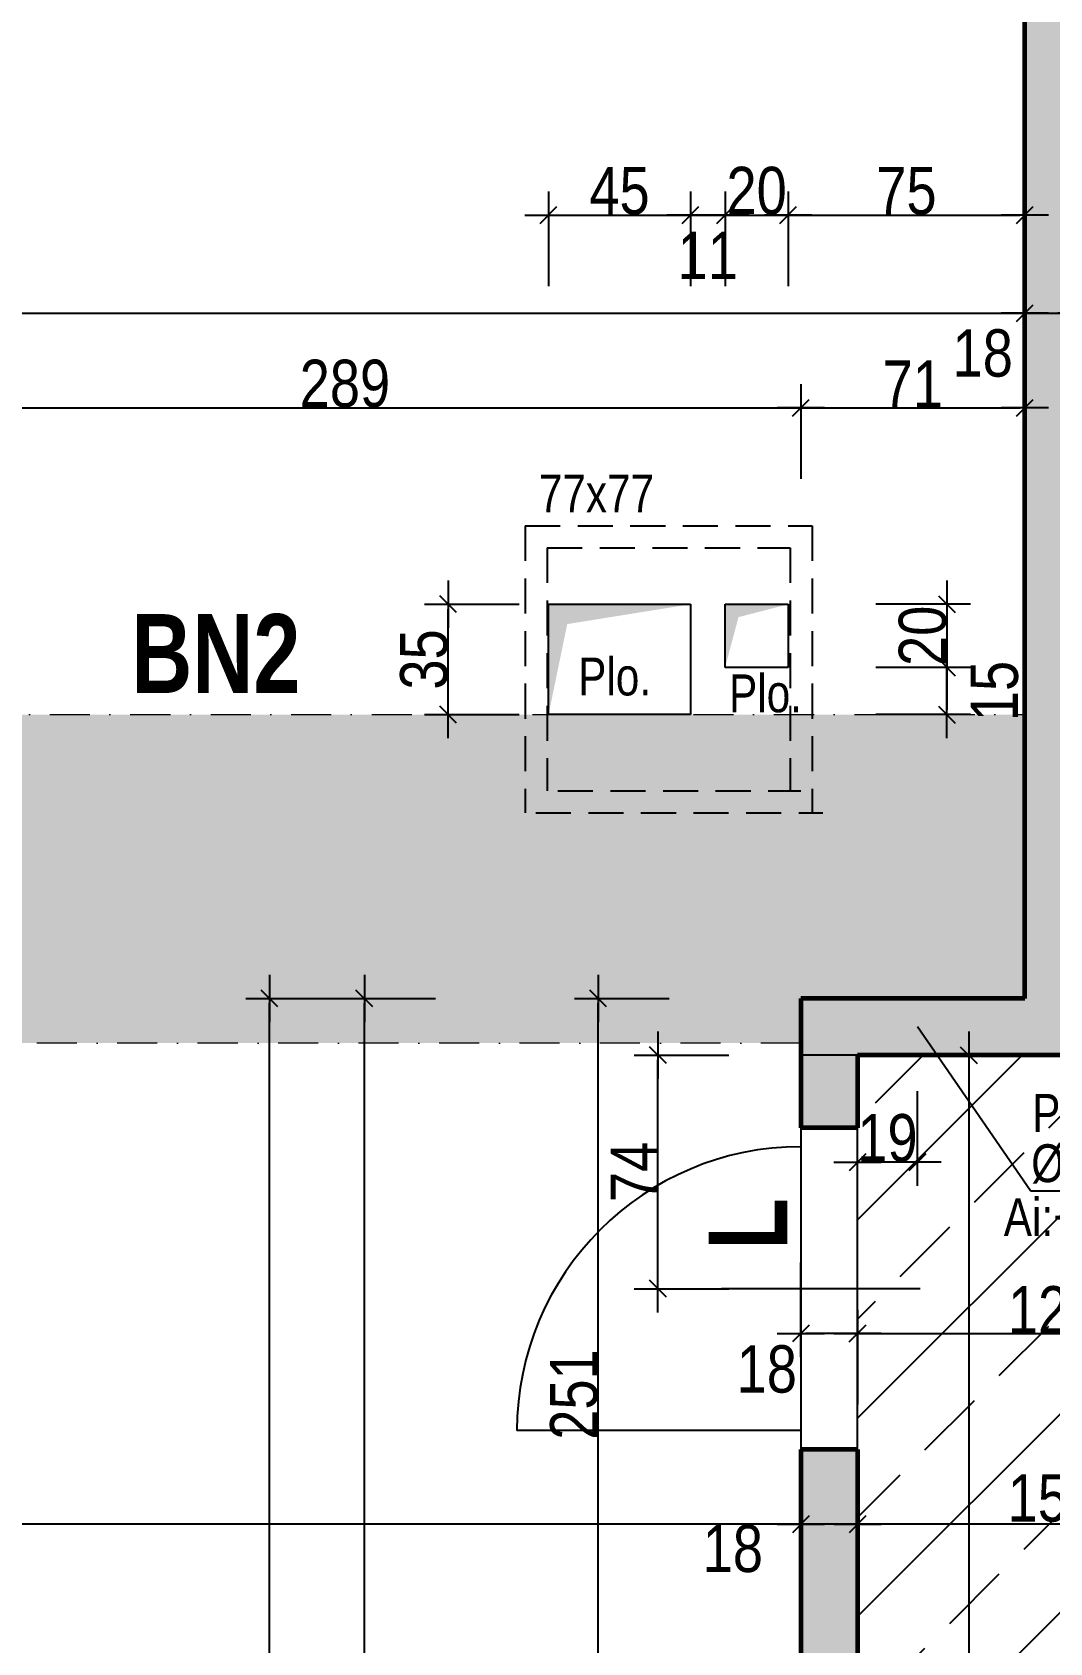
# Model space of a CAD drawing. Header units: centimetres. Extents: x 74297 to 80237, y -23027 to -18827.
# Drawn here: x 75764 to 76087, y -22236 to -21725 of the extents above; entities that cross this region are included whole.
import ezdxf
from ezdxf.enums import TextEntityAlignment as Align

# ---------------------------------------------------------------- set-up
doc = ezdxf.new("R2010")
doc.units = ezdxf.units.CM
doc.header["$LTSCALE"] = 0.5
doc.linetypes.add('CACHE2', pattern=[4.7625, 3.175, -1.5875])
doc.linetypes.add('TIRETPTX2', pattern=[50.8, 25.4, -12.7, 0, -12.7])
doc.layers.get('DEFPOINTS').update_dxf_attribs({"linetype": 'CONTINUOUS'})
for name, color, linetype in [('01_cote_gen', 4, 'CONTINUOUS'), ('01_linteaux', 2, 'CONTINUOUS'), ('01_poch_BN', 9, 'CONTINUOUS'), ('01_poch_murs', 253, 'CONTINUOUS'), ('01_poch_poteaux', 250, 'CONTINUOUS'), ('01_resv', 32, 'CONTINUOUS'), ('01_texte', 230, 'CONTINUOUS'), ('AA_COTES', 2, 'CONTINUOUS')]:
    doc.layers.add(name, color=color, linetype=linetype)
doc.layers.add('01_murs_coup', color=5, linetype='CONTINUOUS', lineweight=60)
doc.layers.add('01_tram_axes', color=2, linetype='TIRETPTX2', lineweight=9)
doc.styles.add('impact', font='impact.ttf')
doc.styles.add('MATTE_TXT', font='arial.ttf')
doc.styles.add('STYLE2', font='ARIALN.TTF')
doc.dimstyles.new('JB50', dxfattribs={"dimscale": 0.1, "dimtxt": 150, "dimasz": 15, "dimexe": 0.1, "dimexo": 0.1, "dimgap": 0.09, "dimtad": 1, "dimdec": 1, "dimdsep": 46, "dimtxsty": 'STYLE2', "dimblk1": 'BOND_G', "dimblk2": 'BOND_D', "dimsah": 1, "dimcen": 1.5, "dimdle": 0.01, "dimse1": 1, "dimse2": 1, "dimclrd": 4, "dimclre": 2, "dimclrt": 6, "dimazin": 2, "dimtfac": 2.333333, "dimtdec": 1, "dimtix": 1, "dimtmove": 2, "dimatfit": 3, "dimldrblk": 'BOND_G', "dimfxl": 1, "dimtolj": 1, "dimtzin": 0, "dimarcsym": 0})

# ---------------------------------------------------------------- blocks, each defined once
blk = doc.blocks.new('BOND_G')
at = {"layer": 'AA_COTES', "color": 0}
for p, q in [((0, -5), (0, 15)), ((5, 0), (-5, 0)), ((1.77, 1.77), (-1.77, -1.77))]:
    blk.add_line(p, q, dxfattribs=at)
blk = doc.blocks.new('BOND_D')
at = {"layer": 'AA_COTES', "color": 0}
for p, q in [((0, 5), (0, -15)), ((5, 0), (-5, 0)), ((-1.77, -1.77), (1.77, 1.77))]:
    blk.add_line(p, q, dxfattribs=at)
blk = doc.blocks.new('*D36')
at = {"layer": '01_cote_gen', "color": 4, "lineweight": -2, "transparency": 16777216}
blk.add_line((76183.22, -22198.03), (76027.22, -22198.03), dxfattribs=at)
at = {"layer": 'DEFPOINTS', "color": 0, "transparency": 16777216}
for p in [(76184.72, -22173.25), (76025.72, -22185.05), (76025.72, -22198.03)]:
    blk.add_point(p, dxfattribs=at)
at = {"layer": '01_cote_gen', "color": 4, "lineweight": -2, "transparency": 16777216, "xscale": 1.5, "yscale": 1.5, "zscale": 1.5, "rotation": 180}
blk.add_blockref('BOND_D', (76025.72, -22198.03), dxfattribs=at)
at = {"layer": '01_cote_gen', "color": 4, "lineweight": -2, "transparency": 16777216, "xscale": 1.5, "yscale": 1.5, "zscale": 1.5}
blk.add_blockref('BOND_G', (76184.72, -22198.03), dxfattribs=at)
at = {"layer": '01_cote_gen', "color": 6, "transparency": 16777216, "insert": (76087.62, -22189.76), "char_height": 15, "attachment_point": 5, "style": 'STYLE2'}
blk.add_mtext('\\A1;159', dxfattribs=at)
blk = doc.blocks.new('*D37')
at = {"layer": '01_cote_gen', "color": 4, "lineweight": -2, "transparency": 16777216}
blk.add_line((76024.22, -22198.03), (76009.25, -22198.03), dxfattribs=at)
at = {"layer": 'DEFPOINTS', "color": 0, "transparency": 16777216}
for p in [(76007.75, -22185.05), (76025.72, -22185.05), (76007.75, -22198.03)]:
    blk.add_point(p, dxfattribs=at)
at = {"layer": '01_cote_gen', "color": 4, "lineweight": -2, "transparency": 16777216, "xscale": 1.5, "yscale": 1.5, "zscale": 1.5, "rotation": 180}
blk.add_blockref('BOND_D', (76007.75, -22198.03), dxfattribs=at)
at = {"layer": '01_cote_gen', "color": 4, "lineweight": -2, "transparency": 16777216, "xscale": 1.5, "yscale": 1.5, "zscale": 1.5}
blk.add_blockref('BOND_G', (76025.72, -22198.03), dxfattribs=at)
at = {"layer": '01_cote_gen', "color": 6, "transparency": 16777216, "insert": (75986.19, -22205.76), "char_height": 15, "attachment_point": 5, "style": 'STYLE2'}
blk.add_mtext('\\A1;18', dxfattribs=at)
blk = doc.blocks.new('*D40')
at = {"layer": '01_cote_gen', "color": 4, "lineweight": -2, "transparency": 16777216}
blk.add_line((76027.22, -22137.58), (76148.22, -22137.58), dxfattribs=at)
at = {"layer": 'DEFPOINTS', "color": 0, "transparency": 16777216}
for p in [(76025.72, -22137.13), (76149.72, -22137.58), (76149.72, -22225.39)]:
    blk.add_point(p, dxfattribs=at)
at = {"layer": '01_cote_gen', "color": 4, "lineweight": -2, "transparency": 16777216, "xscale": 1.5, "yscale": 1.5, "zscale": 1.5, "rotation": 180}
blk.add_blockref('BOND_G', (76025.72, -22137.58), dxfattribs=at)
at = {"layer": '01_cote_gen', "color": 4, "lineweight": -2, "transparency": 16777216, "xscale": 1.5, "yscale": 1.5, "zscale": 1.5}
blk.add_blockref('BOND_D', (76149.72, -22137.58), dxfattribs=at)
at = {"layer": '01_cote_gen', "color": 6, "transparency": 16777216, "insert": (76087.72, -22130.04), "char_height": 15, "attachment_point": 5, "style": 'STYLE2'}
blk.add_mtext('\\A1;124', dxfattribs=at)
blk = doc.blocks.new('*D55')
at = {"layer": '01_cote_gen', "color": 4, "lineweight": -2, "transparency": 16777216}
blk.add_line((76080.22, -21814.14), (76095.22, -21814.14), dxfattribs=at)
at = {"layer": 'DEFPOINTS', "color": 0, "transparency": 16777216}
for p in [(76078.72, -21814.14), (76096.72, -21814.14), (76096.72, -21836.64)]:
    blk.add_point(p, dxfattribs=at)
at = {"layer": '01_cote_gen', "color": 4, "lineweight": -2, "transparency": 16777216, "xscale": 1.5, "yscale": 1.5, "zscale": 1.5, "rotation": 180}
blk.add_blockref('BOND_G', (76078.72, -21814.14), dxfattribs=at)
at = {"layer": '01_cote_gen', "color": 4, "lineweight": -2, "transparency": 16777216, "xscale": 1.5, "yscale": 1.5, "zscale": 1.5}
blk.add_blockref('BOND_D', (76096.72, -21814.14), dxfattribs=at)
at = {"layer": '01_cote_gen', "color": 6, "transparency": 16777216, "insert": (76065.4, -21826.85), "char_height": 15, "attachment_point": 5, "style": 'STYLE2'}
blk.add_mtext('\\A1;18', dxfattribs=at)
blk = doc.blocks.new('*D56')
at = {"layer": '01_cote_gen', "color": 4, "lineweight": -2, "transparency": 16777216}
blk.add_line((75338.22, -21814.14), (76077.22, -21814.14), dxfattribs=at)
at = {"layer": 'DEFPOINTS', "color": 0, "transparency": 16777216}
for p in [(76078.72, -21814.14), (75336.72, -21843), (76078.72, -21874.89)]:
    blk.add_point(p, dxfattribs=at)
at = {"layer": '01_cote_gen', "color": 4, "lineweight": -2, "transparency": 16777216, "xscale": 1.5, "yscale": 1.5, "zscale": 1.5, "rotation": 180}
blk.add_blockref('BOND_G', (75336.72, -21814.14), dxfattribs=at)
at = {"layer": '01_cote_gen', "color": 4, "lineweight": -2, "transparency": 16777216, "xscale": 1.5, "yscale": 1.5, "zscale": 1.5}
blk.add_blockref('BOND_D', (76078.72, -21814.14), dxfattribs=at)
at = {"layer": '01_cote_gen', "color": 6, "transparency": 16777216, "insert": (75707.72, -21806.6), "char_height": 15, "attachment_point": 5, "style": 'STYLE2'}
blk.add_mtext('\\A1;742', dxfattribs=at)
blk = doc.blocks.new('*D58')
at = {"layer": '01_cote_gen', "color": 4, "lineweight": -2, "transparency": 16777216}
blk.add_line((76009.26, -21844.14), (76077.22, -21844.14), dxfattribs=at)
at = {"layer": 'DEFPOINTS', "color": 0, "transparency": 16777216}
for p in [(76078.72, -21844.14), (76078.72, -21955.83), (76007.76, -21967.38)]:
    blk.add_point(p, dxfattribs=at)
at = {"layer": '01_cote_gen', "color": 4, "lineweight": -2, "transparency": 16777216, "xscale": 1.5, "yscale": 1.5, "zscale": 1.5, "rotation": 180}
blk.add_blockref('BOND_G', (76007.76, -21844.14), dxfattribs=at)
at = {"layer": '01_cote_gen', "color": 4, "lineweight": -2, "transparency": 16777216, "xscale": 1.5, "yscale": 1.5, "zscale": 1.5}
blk.add_blockref('BOND_D', (76078.72, -21844.14), dxfattribs=at)
at = {"layer": '01_cote_gen', "color": 6, "transparency": 16777216, "insert": (76043.24, -21836.6), "char_height": 15, "attachment_point": 5, "style": 'STYLE2'}
blk.add_mtext('\\A1;71', dxfattribs=at)
blk = doc.blocks.new('*D63')
at = {"layer": '01_cote_gen', "color": 4, "lineweight": -2, "transparency": 16777216}
blk.add_line((75720.22, -21844.14), (76006.26, -21844.14), dxfattribs=at)
at = {"layer": 'DEFPOINTS', "color": 0, "transparency": 16777216}
for p in [(76007.76, -21844.14), (75718.72, -21866.64), (76007.76, -21866.64)]:
    blk.add_point(p, dxfattribs=at)
at = {"layer": '01_cote_gen', "color": 4, "lineweight": -2, "transparency": 16777216, "xscale": 1.5, "yscale": 1.5, "zscale": 1.5, "rotation": 180}
blk.add_blockref('BOND_G', (75718.72, -21844.14), dxfattribs=at)
at = {"layer": '01_cote_gen', "color": 4, "lineweight": -2, "transparency": 16777216, "xscale": 1.5, "yscale": 1.5, "zscale": 1.5}
blk.add_blockref('BOND_D', (76007.76, -21844.14), dxfattribs=at)
at = {"layer": '01_cote_gen', "color": 6, "transparency": 16777216, "insert": (75863.24, -21836.48), "char_height": 15, "attachment_point": 5, "style": 'STYLE2'}
blk.add_mtext('\\A1;289', dxfattribs=at)
blk = doc.blocks.new('*D64')
at = {"layer": '01_cote_gen', "color": 4, "lineweight": -2, "transparency": 16777216}
blk.add_line((76060.95, -22050.84), (76060.95, -22541.86), dxfattribs=at)
at = {"layer": 'DEFPOINTS', "color": 0, "transparency": 16777216}
for p in [(76054.17, -22049.34), (76038.45, -22543.36), (76060.95, -22543.36)]:
    blk.add_point(p, dxfattribs=at)
at = {"layer": '01_cote_gen', "color": 4, "lineweight": -2, "transparency": 16777216, "xscale": 1.5, "yscale": 1.5, "zscale": 1.5}
for name, p, rotation in [('BOND_G', (76060.95, -22049.34), 90), ('BOND_D', (76060.95, -22543.36), 270)]:
    blk.add_blockref(name, p, dxfattribs=dict(at, rotation=rotation))
at = {"layer": '01_cote_gen', "color": 6, "transparency": 16777216, "insert": (76053.28, -22296.35), "char_height": 15, "attachment_point": 5, "rotation": 90, "style": 'STYLE2'}
blk.add_mtext('\\A1;494', dxfattribs=at)
blk = doc.blocks.new('*D71')
at = {"layer": '01_cote_gen', "color": 4, "lineweight": -2, "transparency": 16777216}
blk.add_line((75962.46, -22121.84), (75962.46, -22050.84), dxfattribs=at)
at = {"layer": 'DEFPOINTS', "color": 0, "transparency": 16777216}
for p in [(75962.46, -22049.34), (76025.72, -22049.34), (76000.24, -22123.34)]:
    blk.add_point(p, dxfattribs=at)
at = {"layer": '01_cote_gen', "color": 4, "lineweight": -2, "transparency": 16777216, "xscale": 1.5, "yscale": 1.5, "zscale": 1.5}
for name, p, rotation in [('BOND_D', (75962.46, -22049.34), 90), ('BOND_G', (75962.46, -22123.34), 270)]:
    blk.add_blockref(name, p, dxfattribs=dict(at, rotation=rotation))
at = {"layer": '01_cote_gen', "color": 6, "transparency": 16777216, "insert": (75954.95, -22086.34), "char_height": 15, "attachment_point": 5, "rotation": 90, "style": 'STYLE2'}
blk.add_mtext('\\A1;74', dxfattribs=at)
blk = doc.blocks.new('*D73')
at = {"layer": '01_cote_gen', "color": 4, "lineweight": -2, "transparency": 16777216}
blk.add_line((75869.4, -22523.86), (75869.4, -22032.89), dxfattribs=at)
at = {"layer": 'DEFPOINTS', "color": 0, "transparency": 16777216}
for p in [(75869.4, -22031.39), (76007.76, -22031.39), (75891.9, -22525.36)]:
    blk.add_point(p, dxfattribs=at)
at = {"layer": '01_cote_gen', "color": 4, "lineweight": -2, "transparency": 16777216, "xscale": 1.5, "yscale": 1.5, "zscale": 1.5}
for name, p, rotation in [('BOND_D', (75869.4, -22031.39), 90), ('BOND_G', (75869.4, -22525.36), 270)]:
    blk.add_blockref(name, p, dxfattribs=dict(at, rotation=rotation))
at = {"layer": '01_cote_gen', "color": 6, "transparency": 16777216, "insert": (75861.73, -22278.37), "char_height": 15, "attachment_point": 5, "rotation": 90, "style": 'STYLE2'}
blk.add_mtext('\\A1;494', dxfattribs=at)
blk = doc.blocks.new('*D74')
at = {"layer": '01_cote_gen', "color": 4, "lineweight": -2, "transparency": 16777216}
blk.add_line((75839.32, -22774.91), (75839.32, -22032.89), dxfattribs=at)
at = {"layer": 'DEFPOINTS', "color": 0, "transparency": 16777216}
for p in [(75839.32, -22031.39), (75891.9, -22031.39), (75949.03, -22776.41)]:
    blk.add_point(p, dxfattribs=at)
at = {"layer": '01_cote_gen', "color": 4, "lineweight": -2, "transparency": 16777216, "xscale": 1.5, "yscale": 1.5, "zscale": 1.5}
for name, p, rotation in [('BOND_D', (75839.32, -22031.39), 90), ('BOND_G', (75839.32, -22776.41), 270)]:
    blk.add_blockref(name, p, dxfattribs=dict(at, rotation=rotation))
at = {"layer": '01_cote_gen', "color": 6, "transparency": 16777216, "insert": (75828.81, -22438.39), "char_height": 15, "attachment_point": 5, "rotation": 90, "style": 'STYLE2'}
blk.add_mtext('\\A1;745', dxfattribs=at)
blk = doc.blocks.new('*D201')
at = {"layer": '01_cote_gen', "color": 4, "lineweight": -2, "transparency": 16777216}
blk.add_line((76024.22, -22137.58), (76009.25, -22137.58), dxfattribs=at)
at = {"layer": 'DEFPOINTS', "color": 0, "transparency": 16777216}
for p in [(76007.75, -22137.58), (76007.75, -22145.08), (76025.72, -22145.08)]:
    blk.add_point(p, dxfattribs=at)
at = {"layer": '01_cote_gen', "color": 4, "lineweight": -2, "transparency": 16777216, "xscale": 1.5, "yscale": 1.5, "zscale": 1.5, "rotation": 180}
blk.add_blockref('BOND_D', (76007.75, -22137.58), dxfattribs=at)
at = {"layer": '01_cote_gen', "color": 4, "lineweight": -2, "transparency": 16777216, "xscale": 1.5, "yscale": 1.5, "zscale": 1.5}
blk.add_blockref('BOND_G', (76025.72, -22137.58), dxfattribs=at)
at = {"layer": '01_cote_gen', "color": 6, "transparency": 16777216, "insert": (75996.95, -22148.88), "char_height": 15, "attachment_point": 5, "style": 'STYLE2'}
blk.add_mtext('\\A1;18', dxfattribs=at)
blk = doc.blocks.new('*D202')
at = {"layer": '01_cote_gen', "color": 4, "lineweight": -2, "transparency": 16777216}
blk.add_line((76006.25, -22198.03), (75338.22, -22198.03), dxfattribs=at)
at = {"layer": 'DEFPOINTS', "color": 0, "transparency": 16777216}
for p in [(75336.72, -22198.03), (75336.72, -22205.53), (76007.75, -22237.39)]:
    blk.add_point(p, dxfattribs=at)
at = {"layer": '01_cote_gen', "color": 4, "lineweight": -2, "transparency": 16777216, "xscale": 1.5, "yscale": 1.5, "zscale": 1.5, "rotation": 180}
blk.add_blockref('BOND_D', (75336.72, -22198.03), dxfattribs=at)
at = {"layer": '01_cote_gen', "color": 4, "lineweight": -2, "transparency": 16777216, "xscale": 1.5, "yscale": 1.5, "zscale": 1.5}
blk.add_blockref('BOND_G', (76007.75, -22198.03), dxfattribs=at)
at = {"layer": '01_cote_gen', "color": 6, "transparency": 16777216, "insert": (75672.24, -22190.37), "char_height": 15, "attachment_point": 5, "style": 'STYLE2'}
blk.add_mtext('\\A1;671', dxfattribs=at)
blk = doc.blocks.new('*D262')
at = {"layer": '01_cote_gen', "color": 4, "lineweight": -2, "transparency": 16777216}
blk.add_line((75929.27, -21783.02), (75971.27, -21783.02), dxfattribs=at)
at = {"layer": 'DEFPOINTS', "color": 0, "transparency": 16777216}
for p in [(75972.77, -21783.02), (75927.77, -21809.2), (75972.77, -21809.2)]:
    blk.add_point(p, dxfattribs=at)
at = {"layer": '01_cote_gen', "color": 4, "lineweight": -2, "transparency": 16777216, "xscale": 1.5, "yscale": 1.5, "zscale": 1.5, "rotation": 180}
blk.add_blockref('BOND_G', (75927.77, -21783.02), dxfattribs=at)
at = {"layer": '01_cote_gen', "color": 4, "lineweight": -2, "transparency": 16777216, "xscale": 1.5, "yscale": 1.5, "zscale": 1.5}
blk.add_blockref('BOND_D', (75972.77, -21783.02), dxfattribs=at)
at = {"layer": '01_cote_gen', "color": 6, "transparency": 16777216, "insert": (75950.27, -21775.38), "char_height": 15, "attachment_point": 5, "style": 'STYLE2'}
blk.add_mtext('\\A1;45', dxfattribs=at)
blk = doc.blocks.new('*D263')
at = {"layer": '01_cote_gen', "color": 4, "lineweight": -2, "transparency": 16777216}
blk.add_line((75974.27, -21783.02), (75982.23, -21783.02), dxfattribs=at)
at = {"layer": 'DEFPOINTS', "color": 0, "transparency": 16777216}
for p in [(75983.73, -21783.02), (75972.77, -21790.52), (75983.73, -21809.2)]:
    blk.add_point(p, dxfattribs=at)
at = {"layer": '01_cote_gen', "color": 4, "lineweight": -2, "transparency": 16777216, "xscale": 1.5, "yscale": 1.5, "zscale": 1.5, "rotation": 180}
blk.add_blockref('BOND_G', (75972.77, -21783.02), dxfattribs=at)
at = {"layer": '01_cote_gen', "color": 4, "lineweight": -2, "transparency": 16777216, "xscale": 1.5, "yscale": 1.5, "zscale": 1.5}
blk.add_blockref('BOND_D', (75983.73, -21783.02), dxfattribs=at)
at = {"layer": '01_cote_gen', "color": 6, "transparency": 16777216, "insert": (75978.25, -21795.8), "char_height": 15, "attachment_point": 5, "style": 'STYLE2'}
blk.add_mtext('\\A1;11', dxfattribs=at)
blk = doc.blocks.new('*D264')
at = {"layer": '01_cote_gen', "color": 4, "lineweight": -2, "transparency": 16777216}
blk.add_line((75985.23, -21783.02), (76002.23, -21783.02), dxfattribs=at)
at = {"layer": 'DEFPOINTS', "color": 0, "transparency": 16777216}
for p in [(76003.73, -21783.02), (75983.73, -21809.2), (76003.73, -21809.2)]:
    blk.add_point(p, dxfattribs=at)
at = {"layer": '01_cote_gen', "color": 4, "lineweight": -2, "transparency": 16777216, "xscale": 1.5, "yscale": 1.5, "zscale": 1.5, "rotation": 180}
blk.add_blockref('BOND_G', (75983.73, -21783.02), dxfattribs=at)
at = {"layer": '01_cote_gen', "color": 4, "lineweight": -2, "transparency": 16777216, "xscale": 1.5, "yscale": 1.5, "zscale": 1.5}
blk.add_blockref('BOND_D', (76003.73, -21783.02), dxfattribs=at)
at = {"layer": '01_cote_gen', "color": 6, "transparency": 16777216, "insert": (75993.73, -21775.35), "char_height": 15, "attachment_point": 5, "style": 'STYLE2'}
blk.add_mtext('\\A1;20', dxfattribs=at)
blk = doc.blocks.new('*D265')
at = {"layer": '01_cote_gen', "color": 4, "lineweight": -2, "transparency": 16777216}
blk.add_line((76005.23, -21783.02), (76077.22, -21783.02), dxfattribs=at)
at = {"layer": 'DEFPOINTS', "color": 0, "transparency": 16777216}
for p in [(76078.72, -21783.02), (76003.73, -21790.52), (76078.72, -21800.09)]:
    blk.add_point(p, dxfattribs=at)
at = {"layer": '01_cote_gen', "color": 4, "lineweight": -2, "transparency": 16777216, "xscale": 1.5, "yscale": 1.5, "zscale": 1.5, "rotation": 180}
blk.add_blockref('BOND_G', (76003.73, -21783.02), dxfattribs=at)
at = {"layer": '01_cote_gen', "color": 4, "lineweight": -2, "transparency": 16777216, "xscale": 1.5, "yscale": 1.5, "zscale": 1.5}
blk.add_blockref('BOND_D', (76078.72, -21783.02), dxfattribs=at)
at = {"layer": '01_cote_gen', "color": 6, "transparency": 16777216, "insert": (76041.22, -21775.38), "char_height": 15, "attachment_point": 5, "style": 'STYLE2'}
blk.add_mtext('\\A1;75', dxfattribs=at)
blk = doc.blocks.new('*D266')
at = {"layer": '01_cote_gen', "color": 4, "lineweight": -2, "transparency": 16777216}
blk.add_line((76054.05, -21907.9), (76054.05, -21924.9), dxfattribs=at)
at = {"layer": 'DEFPOINTS', "color": 0, "transparency": 16777216}
for p in [(76003.18, -21906.4), (76003.18, -21926.4), (76054.05, -21926.4)]:
    blk.add_point(p, dxfattribs=at)
at = {"layer": '01_cote_gen', "color": 4, "lineweight": -2, "transparency": 16777216, "xscale": 1.5, "yscale": 1.5, "zscale": 1.5}
for name, p, rotation in [('BOND_G', (76054.05, -21906.4), 90), ('BOND_D', (76054.05, -21926.4), 270)]:
    blk.add_blockref(name, p, dxfattribs=dict(at, rotation=rotation))
at = {"layer": '01_cote_gen', "color": 6, "transparency": 16777216, "insert": (76046.38, -21916.4), "char_height": 15, "attachment_point": 5, "rotation": 90, "style": 'STYLE2'}
blk.add_mtext('\\A1;20', dxfattribs=at)
blk = doc.blocks.new('*D267')
at = {"layer": '01_cote_gen', "color": 4, "lineweight": -2, "transparency": 16777216}
blk.add_line((76054.05, -21927.9), (76054.05, -21939.89), dxfattribs=at)
at = {"layer": 'DEFPOINTS', "color": 0, "transparency": 16777216}
for p in [(76039, -21926.4), (76039, -21941.39), (76054.05, -21941.39)]:
    blk.add_point(p, dxfattribs=at)
at = {"layer": '01_cote_gen', "color": 4, "lineweight": -2, "transparency": 16777216, "xscale": 1.5, "yscale": 1.5, "zscale": 1.5}
for name, p, rotation in [('BOND_G', (76054.05, -21926.4), 90), ('BOND_D', (76054.05, -21941.39), 270)]:
    blk.add_blockref(name, p, dxfattribs=dict(at, rotation=rotation))
at = {"layer": '01_cote_gen', "color": 6, "transparency": 16777216, "insert": (76069.16, -21933.89), "char_height": 15, "attachment_point": 5, "rotation": 90, "style": 'STYLE2'}
blk.add_mtext('\\A1;15', dxfattribs=at)
blk = doc.blocks.new('*D268')
at = {"layer": '01_cote_gen', "color": 4, "lineweight": -2, "transparency": 16777216}
blk.add_line((75896, -21939.89), (75896, -21907.9), dxfattribs=at)
at = {"layer": 'DEFPOINTS', "color": 0, "transparency": 16777216}
for p in [(75896, -21906.4), (75959.77, -21906.4), (75957.1, -21941.39)]:
    blk.add_point(p, dxfattribs=at)
at = {"layer": '01_cote_gen', "color": 4, "lineweight": -2, "transparency": 16777216, "xscale": 1.5, "yscale": 1.5, "zscale": 1.5}
for name, p, rotation in [('BOND_D', (75896, -21906.4), 90), ('BOND_G', (75896, -21941.39), 270)]:
    blk.add_blockref(name, p, dxfattribs=dict(at, rotation=rotation))
at = {"layer": '01_cote_gen', "color": 6, "transparency": 16777216, "insert": (75888.33, -21923.89), "char_height": 15, "attachment_point": 5, "rotation": 90, "style": 'STYLE2'}
blk.add_mtext('\\A1;35', dxfattribs=at)
blk = doc.blocks.new('*D273')
at = {"layer": '01_cote_gen', "color": 4, "lineweight": -2, "transparency": 16777216}
blk.add_line((75943.53, -22280.87), (75943.53, -22032.89), dxfattribs=at)
at = {"layer": 'DEFPOINTS', "color": 0, "transparency": 16777216}
for p in [(75943.53, -22031.39), (76007.76, -22031.39), (76016.58, -22282.37)]:
    blk.add_point(p, dxfattribs=at)
at = {"layer": '01_cote_gen', "color": 4, "lineweight": -2, "transparency": 16777216, "xscale": 1.5, "yscale": 1.5, "zscale": 1.5}
for name, p, rotation in [('BOND_D', (75943.53, -22031.39), 90), ('BOND_G', (75943.53, -22282.37), 270)]:
    blk.add_blockref(name, p, dxfattribs=dict(at, rotation=rotation))
at = {"layer": '01_cote_gen', "color": 6, "transparency": 16777216, "insert": (75935.87, -22156.88), "char_height": 15, "attachment_point": 5, "rotation": 90, "style": 'STYLE2'}
blk.add_mtext('\\A1;251', dxfattribs=at)
blk = doc.blocks.new('*D275')
at = {"layer": '01_cote_gen', "color": 4, "lineweight": -2, "transparency": 16777216}
blk.add_line((76043.17, -22083.28), (76027.22, -22083.28), dxfattribs=at)
at = {"layer": 'DEFPOINTS', "color": 0, "transparency": 16777216}
for p in [(76044.67, -22040.36), (76025.72, -22060.84), (76025.72, -22083.28)]:
    blk.add_point(p, dxfattribs=at)
at = {"layer": '01_cote_gen', "color": 4, "lineweight": -2, "transparency": 16777216, "xscale": 1.5, "yscale": 1.5, "zscale": 1.5, "rotation": 180}
blk.add_blockref('BOND_D', (76025.72, -22083.28), dxfattribs=at)
at = {"layer": '01_cote_gen', "color": 4, "lineweight": -2, "transparency": 16777216, "xscale": 1.5, "yscale": 1.5, "zscale": 1.5}
blk.add_blockref('BOND_G', (76044.67, -22083.28), dxfattribs=at)
at = {"layer": '01_cote_gen', "color": 6, "transparency": 16777216, "insert": (76035.2, -22075.61), "char_height": 15, "attachment_point": 5, "style": 'STYLE2'}
blk.add_mtext('\\A1;19', dxfattribs=at)

msp = doc.modelspace()

# ---------------------------------------------------------------- hatches: boundary and pattern name
at = {"layer": '01_poch_BN'}
h = msp.add_hatch(color=256, dxfattribs=at)
h.dxf.hatch_style = 1
h.paths.add_polyline_path([(76078.72, -21941.39), (75718.72, -21941.39), (75718.72, -22045.47), (76007.76, -22045.47), (76007.76, -22031.39), (76078.72, -22031.39)])
at = {"layer": '01_poch_murs'}
h = msp.add_hatch(color=256, dxfattribs=at)
h.dxf.hatch_style = 1
h.paths.add_polyline_path([(75336.72, -21346.39), (75320.72, -21346.39), (75320.72, -21526.32), (75336.72, -21526.32)])
h.paths.add_polyline_path([(75336.72, -21623.32), (75320.72, -21623.32), (75320.72, -21670.32), (75336.72, -21670.32)])
h.paths.add_polyline_path([(75336.72, -21862.32), (75320.72, -21862.32), (75320.72, -22057.32), (75336.72, -22057.32)])
h.paths.add_polyline_path([(75336.74, -22249.32), (75320.8, -22249.31), (75320.8, -22249.32), (75320.71, -22565.32), (75320.75, -22565.32), (75336.71, -22565.32)])
h.paths.add_polyline_path([(75740.72, -22776.38), (75336.72, -22776.32), (75336.73, -22662.32), (75320.73, -22662.32), (75320.72, -22794.32), (75740.72, -22794.38)])
h.paths.add_polyline_path([(76025.72, -22776.42), (75990.72, -22776.42), (75990.72, -22543.36), (76025.72, -22543.36), (76025.72, -22174.34), (76007.75, -22174.34), (76007.72, -22525.36), (75972.72, -22525.36), (75972.72, -22776.41), (75837.72, -22776.39), (75837.72, -22794.42), (76025.72, -22794.42)])
h.paths.add_polyline_path([(76025.72, -22049.34), (76007.76, -22049.34), (76007.75, -22072.34), (76025.72, -22072.34)])
h.paths.add_polyline_path([(76202.72, -22049.34), (76184.72, -22049.34), (76184.72, -22225.4), (76149.72, -22225.39), (76149.72, -22371.33), (76167.72, -22371.33), (76167.72, -22243.39), (76202.72, -22243.39)])
h.paths.add_polyline_path([(76167.72, -22473.33), (76149.72, -22473.33), (76149.72, -22794.4), (76331.73, -22794.39), (76331.73, -22776.39), (76167.72, -22776.39)])
h.paths.add_polyline_path([(76854.72, -22628.33), (76838.72, -22628.33), (76838.72, -22776.39), (76428.73, -22776.39), (76428.73, -22794.39), (76854.73, -22794.39)])
h.paths.add_polyline_path([(76854.72, -22292.54), (76838.72, -22292.54), (76838.72, -22531.35), (76854.72, -22531.35)])
h.paths.add_polyline_path([(76854.72, -21957.34), (76838.72, -21957.34), (76838.72, -22100.34), (76854.72, -22100.34)])
h.paths.add_polyline_path([(76854.72, -21669.33), (76838.72, -21669.33), (76838.72, -21765.33), (76854.72, -21765.33)])
h.paths.add_polyline_path([(76854.72, -21346.39), (76838.72, -21346.39), (76838.72, -21572.33), (76854.72, -21572.33)])
h = msp.add_hatch(dxfattribs=at)
h.set_pattern_fill('ANSI33', color=256, scale=7)
edge = h.paths.add_edge_path()
edge.add_arc((76089.43, -22327.96), 30.98, 0, 360)
h.paths.add_polyline_path([(76149.72, -22225.39), (76184.72, -22225.4), (76184.72, -22049.34), (76025.72, -22049.34), (76025.72, -22072.34), (76025.72, -22174.34), (76025.72, -22543.36), (75990.72, -22543.36), (75990.72, -22776.42), (76025.72, -22776.42), (76025.72, -22776.41), (76149.72, -22776.31), (76149.72, -22473.33), (76149.72, -22371.33)])
at = {"layer": '01_poch_poteaux'}
h = msp.add_hatch(color=256, dxfattribs=at)
h.dxf.hatch_style = 1
h.paths.add_polyline_path([(75483.72, -21330.39), (75320.72, -21330.39), (75320.72, -21330.41), (75320.72, -21330.39), (75320.72, -21346.39), (75336.72, -21346.39), (75483.72, -21346.39)])
h.paths.add_polyline_path([(75739.72, -21330.39), (75665.72, -21330.39), (75665.72, -21346.39), (75739.72, -21346.39)])
h.paths.add_polyline_path([(76316.72, -21330.39), (75836.72, -21330.39), (75836.72, -21346.39), (76078.72, -21346.39), (76078.72, -22031.39), (76007.76, -22031.39), (76007.76, -22049.34), (76025.72, -22049.34), (76184.72, -22049.34), (76202.72, -22049.34), (76202.72, -22031.39), (76096.72, -22031.39), (76096.72, -21346.39), (76316.72, -21346.39)])
h.paths.add_polyline_path([(76854.72, -21330.39), (76632.72, -21330.39), (76632.72, -21346.39), (76838.72, -21346.39), (76854.72, -21346.39)])
h.paths.add_polyline_path([(76450.72, -21330.39), (76413.72, -21330.39), (76413.72, -21346.39), (76450.72, -21346.39)])

# ---------------------------------------------------------------- linework, layer by layer
at = {"layer": '01_linteaux', "linetype": 'CACHE2', "ltscale": 7}
for p, q in [((75920.35, -21881.54), (76011.35, -21881.54)), ((75920.35, -21881.54), (75920.35, -21972.54)), ((76011.35, -21881.54), (76011.35, -21972.54)), ((75927.35, -21888.54), (76004.35, -21888.54)), ((75927.35, -21888.54), (75927.35, -21965.54)), ((76004.35, -21888.54), (76004.35, -21965.54)), ((75930.74, -21965.54), (76007.74, -21965.54)), ((75923.74, -21972.54), (76014.74, -21972.54))]:
    msp.add_line(p, q, dxfattribs=at)
at = {"layer": '01_linteaux'}
for p, q in [((76007.75, -22072.34), (76007.75, -22174.34)), ((76025.72, -22174.34), (76025.72, -22072.34)), ((76045.61, -22123.34), (75982.55, -22123.34)), ((76007.75, -22168.34), (75917.75, -22168.34))]:
    msp.add_line(p, q, dxfattribs=at)
msp.add_arc((76007.75, -22168.34), 90, 90, 180, dxfattribs=at)
at = {"layer": '01_murs_coup'}
for p, q in [((76078.72, -22031.39), (76078.72, -21346.39)), ((76007.76, -22031.39), (76007.75, -22072.34)), ((76078.72, -22031.39), (76007.76, -22031.39)), ((76025.72, -22049.34), (76025.72, -22072.34)), ((76184.72, -22049.34), (76025.72, -22049.34)), ((76025.72, -22072.34), (76007.75, -22072.34)), ((76007.75, -22174.34), (76007.72, -22525.36)), ((76025.72, -22174.34), (76007.75, -22174.34)), ((76025.72, -22174.34), (76025.72, -22543.36))]:
    msp.add_line(p, q, dxfattribs=at)
at = {"layer": '01_poch_murs'}
msp.add_line((76025.72, -22049.34), (76007.76, -22049.34), dxfattribs=at)
at = {"layer": '01_resv'}
for p, q in [((75927.77, -21906.4), (75972.77, -21906.4)), ((75927.77, -21941.39), (75927.77, -21906.4)), ((75972.77, -21906.4), (75972.77, -21941.39)), ((75983.73, -21926.4), (75983.73, -21906.4)), ((75983.73, -21906.4), (76003.73, -21906.4)), ((76003.73, -21906.4), (76003.73, -21926.4)), ((76003.73, -21926.4), (75983.73, -21926.4)), ((75972.77, -21941.39), (75927.77, -21941.39)), ((76080.51, -22092.31), (76044.67, -22040.36)), ((76080.51, -22092.31), (76141.19, -22092.31))]:
    msp.add_line(p, q, dxfattribs=at)
for points in [[(75927.77, -21941.39), (75927.77, -21906.4), (75933.7, -21912.68)], [(75927.77, -21906.4), (75972.77, -21906.4), (75933.7, -21912.68)], [(75983.73, -21926.4), (75983.73, -21906.4), (75987.98, -21910.48)], [(75983.73, -21906.4), (76003.73, -21906.4), (75987.98, -21910.48)], [(76036.71, -22031.39), (76036.71, -22049.34), (76052.63, -22049.34), (76052.63, -22031.39)]]:
    msp.add_solid(points, dxfattribs=at)
at = {"layer": '01_tram_axes'}
for p, q in [((75718.72, -21941.39), (76078.72, -21941.39)), ((76007.76, -22045.47), (75718.72, -22045.47))]:
    msp.add_line(p, q, dxfattribs=at)

# ---------------------------------------------------------------- texts
at = {"layer": '01_resv', "style": 'MATTE_TXT', "width": 0.8}
for s, p in [('77x77', (75924.69, -21880.89)), ('Plo.', (75937.17, -21938.9)), ('Plo.', (75984.99, -21944.24)), ('Plo.', (76081.06, -22077.24)), ('%%C160', (76080.78, -22093.17)), ('Ai:+5.09', (76072.06, -22110.25))]:
    msp.add_text(s, height=12, dxfattribs=at).set_placement(p, align=Align.BOTTOM_LEFT)
at = {"layer": '01_texte', "style": 'impact'}
msp.add_text('BN2', height=25, dxfattribs=at).set_placement((75822.31, -21942.02), align=Align.BOTTOM_CENTER)
msp.add_text('L', height=25, rotation=90, dxfattribs=at).set_placement((76011, -22102.78), align=Align.BOTTOM_CENTER)

# ---------------------------------------------------------------- dimensions: what is measured, and where the dimension line sits
at = {"layer": '01_cote_gen'}
for base, p1, p2, picture, middle in [((75972.77, -21783.02), (75927.77, -21809.2), (75972.77, -21809.2), '*D262', (75950.27, -21775.38)), ((76003.73, -21783.02), (75983.73, -21809.2), (76003.73, -21809.2), '*D264', (75993.73, -21775.35)), ((76078.72, -21783.02), (76003.73, -21790.52), (76078.72, -21800.09), '*D265', (76041.22, -21775.38)), ((76078.72, -21814.14), (75336.72, -21843), (76078.72, -21874.89), '*D56', (75707.72, -21806.6)), ((76007.76, -21844.14), (75718.72, -21866.64), (76007.76, -21866.64), '*D63', (75863.24, -21836.48)), ((76078.72, -21844.14), (76007.76, -21967.38), (76078.72, -21955.83), '*D58', (76043.24, -21836.6)), ((76025.7211, -22083.2803), (76044.6712, -22040.3649), (76025.7211, -22060.8412), '*D275', (76035.1962, -22075.6127)), ((76149.72, -22137.58), (76025.72, -22137.13), (76149.72, -22225.39), '*D40', (76087.72, -22130.04)), ((75336.72, -22198.03), (76007.75, -22237.39), (75336.72, -22205.53), '*D202', (75672.24, -22190.37))]:
    dim = msp.add_linear_dim(base=base, p1=p1, p2=p2, dimstyle='JB50', dxfattribs=at)
    dim.commit()
    dim.dimension.update_dxf_attribs({"geometry": picture, "text_midpoint": middle})
for base, p1, p2, picture, middle in [((75983.73, -21783.02), (75972.77, -21790.52), (75983.73, -21809.2), '*D263', (75978.25, -21795.8)), ((76096.72, -21814.14), (76078.72, -21814.14), (76096.72, -21836.64), '*D55', (76065.4, -21826.85)), ((76007.75, -22137.58), (76025.72, -22145.08), (76007.75, -22145.08), '*D201', (75996.95, -22148.88)), ((76007.75, -22198.03), (76025.72, -22185.05), (76007.75, -22185.05), '*D37', (75986.19, -22205.76)), ((76025.72, -22198.03), (76184.72, -22173.25), (76025.72, -22185.05), '*D36', (76087.62, -22189.76))]:
    dim = msp.add_linear_dim(base=base, p1=p1, p2=p2, dimstyle='JB50', dxfattribs=at)
    dim.commit()
    dim.dimension.update_dxf_attribs({"geometry": picture, "text_midpoint": middle, "dimtype": 160})
for base, p1, p2, picture, middle in [((75896, -21906.4), (75957.1, -21941.39), (75959.77, -21906.4), '*D268', (75888.33, -21923.89)), ((76054.05, -21926.4), (76003.18, -21906.4), (76003.18, -21926.4), '*D266', (76046.38, -21916.4)), ((75869.4, -22031.39), (75891.9, -22525.36), (76007.76, -22031.39), '*D73', (75861.73, -22278.37)), ((75943.53, -22031.39), (76016.58, -22282.37), (76007.76, -22031.39), '*D273', (75935.87, -22156.88)), ((75962.46, -22049.34), (76000.24, -22123.34), (76025.72, -22049.34), '*D71', (75954.95, -22086.34)), ((76060.95, -22543.36), (76054.17, -22049.34), (76038.45, -22543.36), '*D64', (76053.28, -22296.35))]:
    dim = msp.add_linear_dim(base=base, p1=p1, p2=p2, angle=90, dimstyle='JB50', dxfattribs=at)
    dim.commit()
    dim.dimension.update_dxf_attribs({"geometry": picture, "text_midpoint": middle})
for base, p1, p2, picture, middle in [((76054.05, -21941.39), (76039, -21926.4), (76039, -21941.39), '*D267', (76069.16, -21933.89)), ((75839.32, -22031.39), (75949.03, -22776.41), (75891.9, -22031.39), '*D74', (75828.81, -22438.39))]:
    dim = msp.add_linear_dim(base=base, p1=p1, p2=p2, angle=90, dimstyle='JB50', dxfattribs=at)
    dim.commit()
    dim.dimension.update_dxf_attribs({"geometry": picture, "text_midpoint": middle, "dimtype": 160})

doc.saveas('drawing.dxf')
